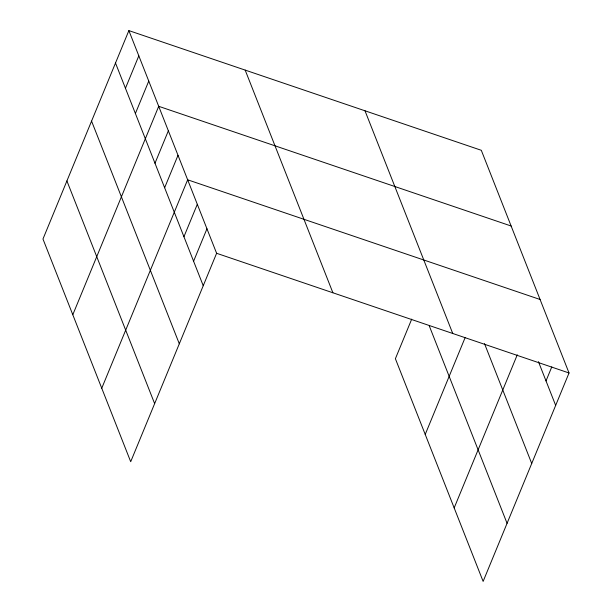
<?xml version="1.0" encoding="UTF-8"?>
<svg xmlns="http://www.w3.org/2000/svg" width="612" height="612" viewBox="0 0 612 612"><rect width="100%" height="100%" fill="white"/><g stroke="black" fill="none" stroke-linecap="round" stroke-linejoin="round"><path stroke-width="0.92" d="M128.872 30.6L42.97 239.024L130.7 461.708L216.61 253.284L128.872 30.6L481.3 150.292L569.03 372.976L483.128 581.4L395.39 358.716L411.715 319.12M125.452 88.273L138.817 55.837M135.39 113.511L148.762 81.075M72.797 314.736L158.707 106.312L511.127 226.004M154.989 163.243L168.354 130.807M164.636 187.739L178.008 155.303M101.753 388.222L187.655 179.798L540.082 299.49M183.937 236.729L197.309 204.293M193.591 261.225L206.955 228.789M425.218 434.428L465.12 337.633M454.173 507.914L517.278 354.807M546.011 380.916L551.794 366.886M216.61 253.284L569.03 372.976M538.43 361.669L555.665 405.412M484.505 343.638L531.721 463.491M364.997 110.795L452.735 333.479M429.272 325.882L507.065 523.321M245.175 70.097L332.905 292.781M115.507 63.036L203.238 285.72M91.571 121.115L179.301 343.791M66.907 180.945L154.637 403.629"/></g></svg>
